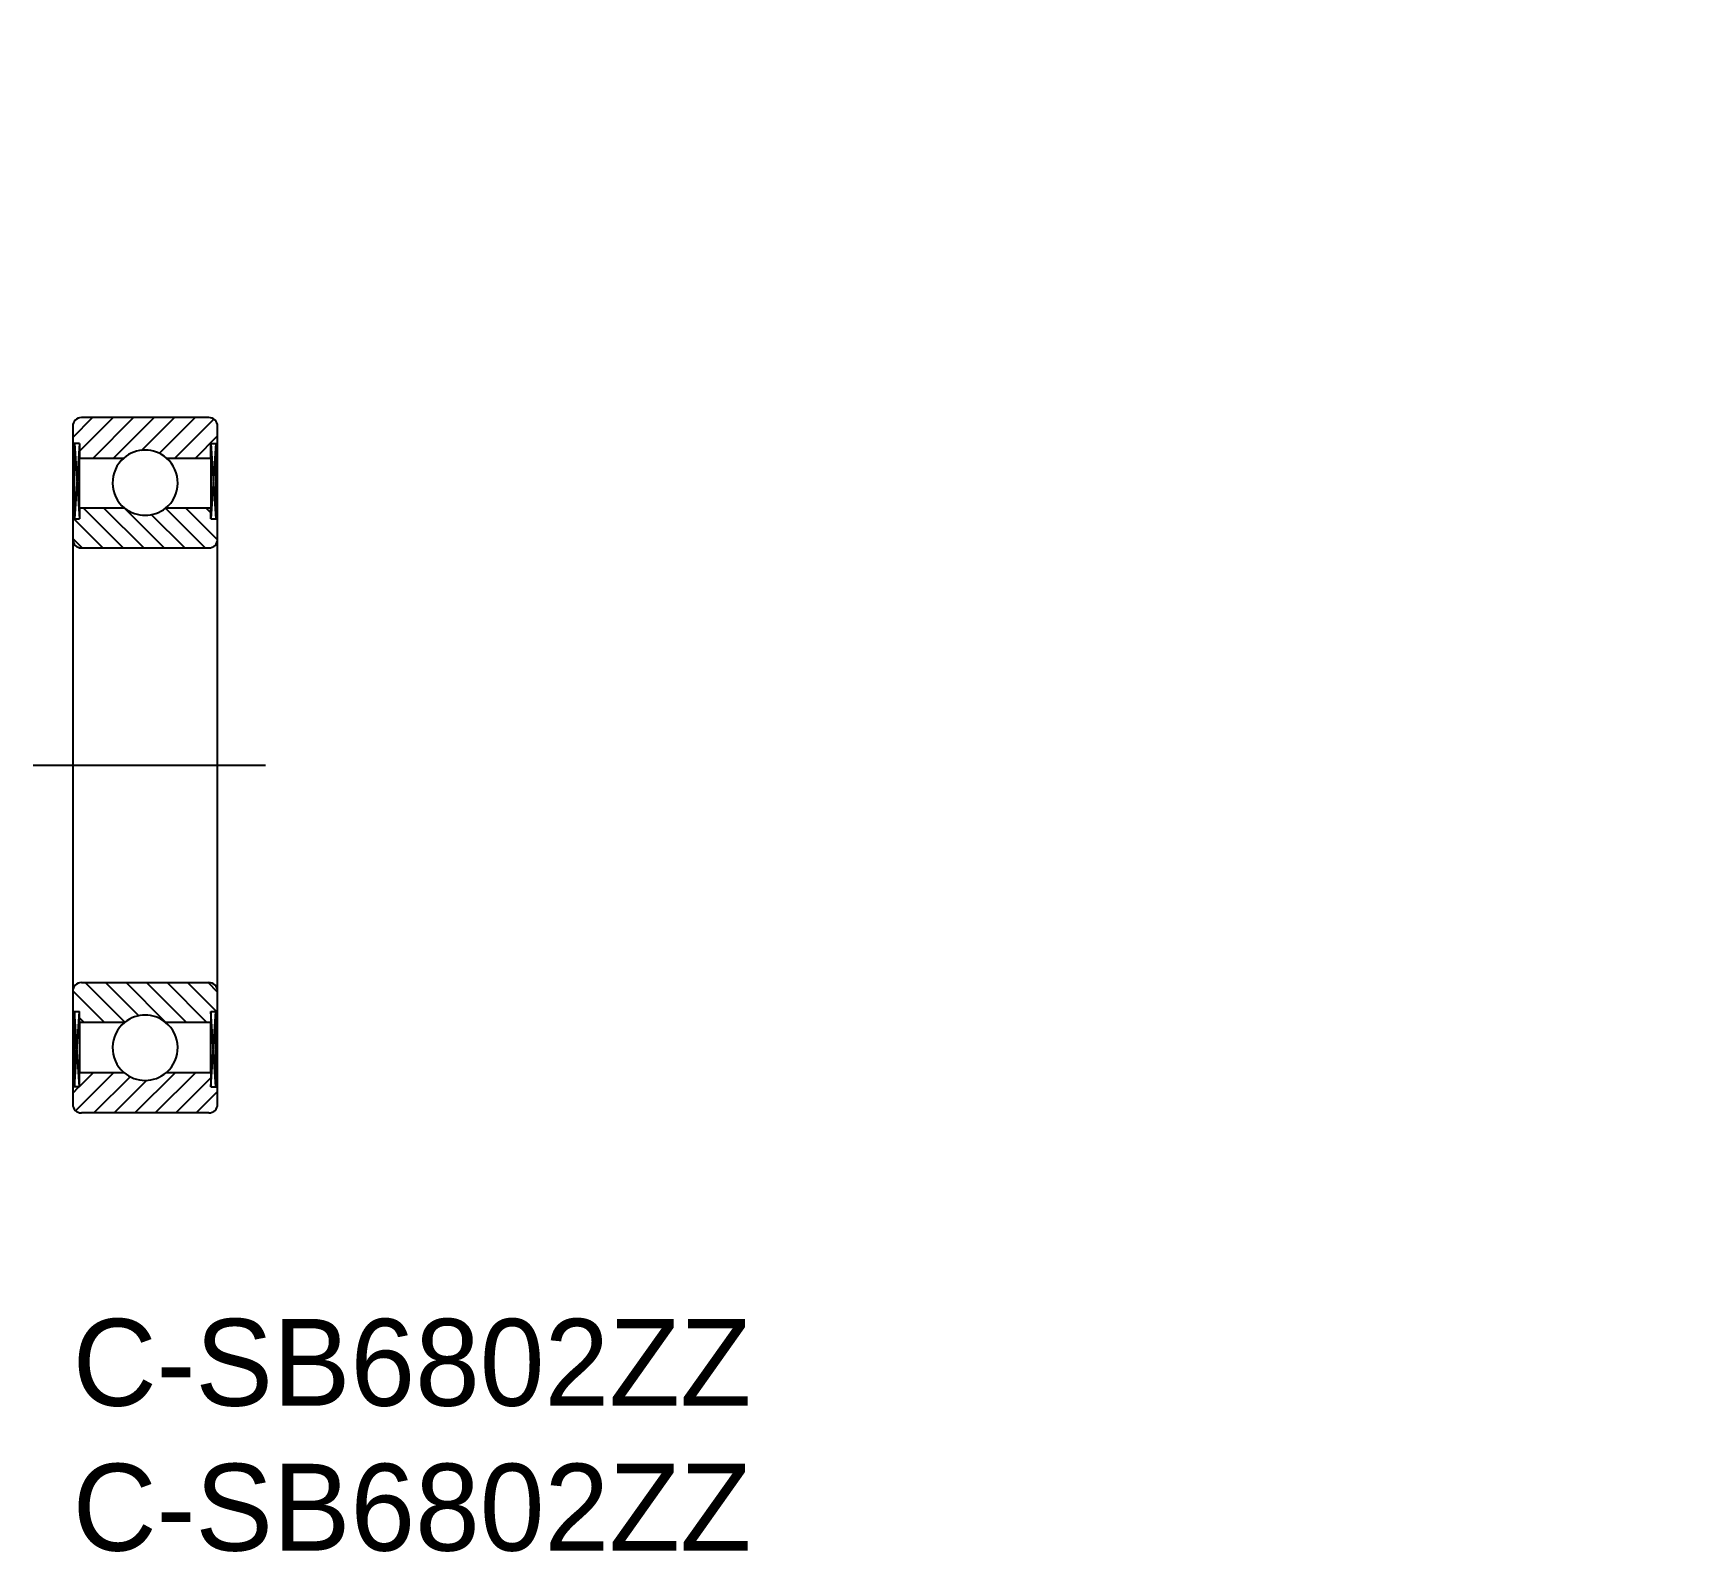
# Model space of a CAD drawing. Extents: x -1.4 to 55.7, y -8 to 44.4.
import ezdxf

# ---------------------------------------------------------------- set-up
doc = ezdxf.new("R2010")
doc.units = 0
doc.header["$PDMODE"] = 1
doc.linetypes.add('CENTER', pattern=[50.8, 31.75, -6.35, 6.35, -6.35])
doc.linetypes.add('CNS_SOLID', pattern=[0])
doc.layers.get('0').update_dxf_attribs({"linetype": 'CONTINUOUS'})
doc.layers.add('CENTER', color=1, linetype='CENTER')
doc.layers.add('VIS', color=7, linetype='CNS_SOLID')

# ---------------------------------------------------------------- blocks, each defined once
blk = doc.blocks.new('HATCHES')
at = {"layer": 'VIS', "color": 7}
for p, q in [((1.743, 7.5), (0.368, 8.875)), ((2.45, 7.5), (1.075, 8.875)), ((3.157, 7.5), (1.782, 8.875)), ((3.864, 7.5), (2.718, 8.646)), ((4.571, 7.5), (3.201, 8.87)), ((4.999, 7.779), (3.903, 8.875)), ((4.77, 8.715), (4.61, 8.875)), ((1.036, 7.5), (0.036, 8.5)), ((5, 8.485), (4.985, 8.5)), ((0.328, 7.5), (0, 7.828)), ((0.099, -11.922), (1.421, -10.6)), ((0.23, -11.084), (0.714, -10.6)), ((0.728, -12), (1.98, -10.748)), ((2.142, -12), (3.542, -10.6)), ((2.849, -12), (4.249, -10.6)), ((3.556, -12), (4.77, -10.786)), ((0, -11.314), (0.214, -11.1)), ((1.435, -12), (2.562, -10.873)), ((4.263, -12), (5, -11.263))]:
    blk.add_line(p, q, dxfattribs=at)
blk = doc.blocks.new('*X4')
at = {"layer": 'VIS', "color": 7}
for p, q in [((1.097, -8.875), (0.002, -7.78)), ((1.8, -8.871), (0.429, -7.5)), ((2.287, -8.651), (1.136, -7.5)), ((3.218, -8.875), (1.843, -7.5)), ((3.925, -8.875), (2.55, -7.5)), ((4.632, -8.875), (3.257, -7.5)), ((4.964, -8.5), (3.964, -7.5)), ((5, -7.828), (4.672, -7.5)), ((0.015, -8.5), (0, -8.485)), ((0.39, -8.875), (0.23, -8.715))]:
    blk.add_line(p, q, dxfattribs=at)
blk = doc.blocks.new('*X3')
at = {"layer": 'VIS', "color": 7}
for p, q in [((0, 11.314), (0.686, 12)), ((0.23, 10.837), (1.393, 12)), ((0.701, 10.6), (2.101, 12)), ((1.408, 10.6), (2.808, 12)), ((2.379, 10.864), (3.515, 12)), ((2.983, 10.761), (4.222, 12)), ((3.529, 10.6), (4.873, 11.944)), ((4.236, 10.6), (5, 11.364))]:
    blk.add_line(p, q, dxfattribs=at)

msp = doc.modelspace()

# ---------------------------------------------------------------- linework, layer by layer
at = {"layer": 'CENTER', "color": 1, "linetype": 'CENTER'}
msp.add_line((-1.366, 19.106), (6.653, 19.106), dxfattribs=at)
at = {"layer": 'VIS', "color": 7}
for p, q in [((4.7, 31.106), (0.3, 31.106)), ((0, 30.806), (0, 7.406)), ((5, 7.406), (5, 30.806)), ((0.23, 30.206), (0, 30.206)), ((0.058, 27.606), (0.058, 30.206)), ((0.058, 30.206), (0.23, 27.606)), ((0.23, 30.206), (0.058, 27.606)), ((0.23, 30.206), (0.23, 29.706)), ((0.23, 29.706), (1.763, 29.706)), ((0.23, 27.981), (0.23, 29.706)), ((3.237, 29.706), (4.77, 29.706)), ((4.77, 29.706), (4.77, 30.206)), ((4.77, 30.206), (5, 30.206)), ((4.77, 30.206), (4.942, 27.606)), ((4.942, 30.206), (4.77, 27.606)), ((4.77, 29.706), (4.77, 27.981)), ((4.942, 30.206), (4.942, 27.606)), ((1.793, 27.981), (0.23, 27.981)), ((0.23, 27.981), (0.23, 27.606)), ((4.77, 27.981), (3.207, 27.981)), ((4.77, 27.606), (4.77, 27.981)), ((0, 27.606), (0.23, 27.606)), ((4.77, 27.606), (5, 27.606)), ((0.3, 26.606), (4.7, 26.606)), ((0.3, 11.606), (4.7, 11.606)), ((0, 10.606), (0.23, 10.606)), ((0.058, 10.606), (0.058, 8.006)), ((0.058, 8.006), (0.23, 10.606)), ((0.23, 8.006), (0.058, 10.606)), ((0.23, 10.231), (0.23, 10.606)), ((4.77, 10.606), (4.77, 10.231)), ((4.77, 10.606), (5, 10.606)), ((4.77, 8.006), (4.942, 10.606)), ((4.942, 8.006), (4.77, 10.606)), ((4.942, 8.006), (4.942, 10.606)), ((1.793, 10.231), (0.23, 10.231)), ((0.23, 10.231), (0.23, 8.506)), ((4.77, 10.231), (3.207, 10.231)), ((4.77, 8.506), (4.77, 10.231)), ((0.23, 8.006), (0, 8.006)), ((0.23, 8.506), (1.763, 8.506)), ((0.23, 8.006), (0.23, 8.506)), ((3.237, 8.506), (4.77, 8.506)), ((4.77, 8.506), (4.77, 8.006)), ((4.77, 8.006), (5, 8.006)), ((4.7, 7.106), (0.3, 7.106))]:
    msp.add_line(p, q, dxfattribs=at)
for centre, radius, start, end in [((0.3, 30.806), 0.3, 90, 180), ((4.7, 30.806), 0.3, 0, 90), ((2.5, 28.856), 1.125, 130.9261, 231.0576), ((2.5, 28.856), 1.125, 49.0739, 130.9261), ((2.5, 28.856), 1.125, 308.9424, 49.0739), ((2.5, 28.856), 1.125, 231.0576, 308.9424), ((0.3, 26.906), 0.3, 180, 270), ((4.7, 26.906), 0.3, 270, 0), ((0.3, 11.306), 0.3, 90, 180), ((4.7, 11.306), 0.3, 0, 90), ((2.5, 9.356), 1.125, 51.0576, 128.9424), ((2.5, 9.356), 1.125, 128.9424, 229.0739), ((2.5, 9.356), 1.125, 310.9261, 51.0576), ((2.5, 9.356), 1.125, 229.0739, 310.9261), ((0.3, 7.406), 0.3, 180, 270), ((4.7, 7.406), 0.3, 270, 0)]:
    msp.add_arc(centre, radius, start, end, dxfattribs=at)
at = {"layer": 'VIS', "color": 7, "extrusion": (1, 0, 0)}
for p in [(55.733, 44.373, -0.9), (55.733, 44.043, 2.668), (55.733, 43.393, -4.346), (55.733, 42.446, 5.876), (55.403, 41.164, -1.836), (55.403, 41.164, 1.836), (55.733, 41.233, -7.205), (55.403, 39.571, -5.144), (55.403, 39.571, 5.144), (55.733, 39.798, 8.29), (43.358, 39.313, -0.874), (43.358, 38.895, 2.571), (43.358, 38.083, -4.118), (55.733, 38.187, -9.092), (43.358, 36.924, 5.427), (55.403, 36.701, -7.433), (55.403, 36.701, 7.433), (55.733, 36.456, 9.584), (43.358, 35.485, -6.42), (53.233, 34.665), (53.233, 34.665), (43.358, 33.851, 7.039), (52.903, 33.121), (52.903, 33.121), (53.133, 33.121), (55.733, 32.873, 9.584), (40.858, 32.116), (40.858, 32.116), (55.733, 31.143, -9.092), (43.358, 30.381, 7.039), (55.403, 29.542, -7.433), (55.403, 29.542, 7.433), (55.733, 29.532, 8.29), (43.358, 28.747, -6.42), (55.472, 28.494), (55.733, 28.096, -7.205), (49.666, 27.608), (55.472, 27.798, -1.679), (55.472, 27.798, 1.679), (41.317, 27.392, -0.657), (41.317, 27.392, 0.657), (43.358, 27.309, 5.427), (49.275, 26.837, 0.304), (49.666, 27.023, -1.414), (49.666, 27.023, 1.414), (55.733, 26.884, 5.876), (41.317, 26.621, -1.719), (41.317, 26.621, 1.719), (49.275, 26.629, -0.875), (55.403, 26.671, 5.144), (55.403, 26.671, -5.144), (43.358, 26.15, -4.118), (49.275, 26.239, 1.341), (53.722, 26.119), (53.722, 26.119), (55.733, 25.937, -4.346), (40.017, 25.371), (40.017, 25.371), (40.189, 25.371), (43.358, 25.337, 2.571), (48.166, 25.608), (48.166, 25.608), (55.733, 25.287, 2.668), (43.358, 24.919, -0.874), (48.125, 25.114), (48.125, 25.114), (55.403, 25.078, 1.836), (55.403, 25.078, -1.836), (55.733, 24.956, -0.9), (41.317, 24.122, 1.719), (41.317, 24.122, -1.719), (49.275, 24.515, -1.644), (49.275, 23.989, 1.341), (49.666, 24.194, 1.414), (49.666, 24.194, -1.414), (55.472, 24.439, 1.679), (55.472, 24.439, -1.679), (49.275, 23.598, -0.875), (49.666, 23.608), (55.472, 23.744), (41.317, 23.35, 0.657), (41.317, 23.35, -0.657), (49.275, 23.39, 0.304)]:
    msp.add_point(p, dxfattribs=at)
at = {"layer": 'VIS', "color": 7, "extrusion": (-1, 0, 0)}
for p in [(55.733, 44.373, -0.9), (55.733, 44.043, 2.668), (55.733, 43.393, -4.346), (55.733, 42.446, 5.876), (55.403, 41.164, -1.836), (55.403, 41.164, 1.836), (55.733, 41.233, -7.205), (55.403, 39.571, -5.144), (55.403, 39.571, 5.144), (55.733, 39.798, 8.29), (43.358, 39.313, -0.874), (43.358, 38.895, 2.571), (43.358, 38.083, -4.118), (55.733, 38.187, -9.092), (43.358, 36.924, 5.427), (55.403, 36.701, -7.433), (55.403, 36.701, 7.433), (55.733, 36.456, 9.584), (43.358, 35.485, -6.42), (43.358, 33.851, 7.039), (53.133, 33.121), (55.733, 32.873, 9.584), (55.733, 31.143, -9.092), (43.358, 30.381, 7.039), (55.403, 29.542, 7.433), (55.403, 29.542, -7.433), (55.733, 29.532, 8.29), (43.358, 28.747, -6.42), (55.733, 28.096, -7.205), (43.358, 27.309, 5.427), (55.733, 26.884, 5.876), (55.403, 26.671, 5.144), (55.403, 26.671, -5.144), (43.358, 26.15, -4.118), (55.733, 25.937, -4.346), (40.189, 25.371), (43.358, 25.337, 2.571), (55.733, 25.287, 2.668), (43.358, 24.919, -0.874), (55.403, 25.078, 1.836), (55.403, 25.078, -1.836), (55.733, 24.956, -0.9)]:
    msp.add_point(p, dxfattribs=at)
at = {"layer": 'VIS', "color": 7, "extrusion": (-1, 1e-16, 0)}
for p in [(53.233, 34.665), (52.903, 33.121), (40.858, 32.116)]:
    msp.add_point(p, dxfattribs=at)
at = {"layer": 'VIS', "color": 7, "extrusion": (-1, 0, 1e-16)}
for p in [(55.472, 28.494), (49.666, 27.608), (55.472, 27.798, -1.679), (55.472, 27.798, 1.679), (41.317, 27.392, -0.657), (41.317, 27.392, 0.657), (49.275, 26.837, 0.304), (49.666, 27.023, -1.414), (49.666, 27.023, 1.414), (41.317, 26.621, -1.719), (41.317, 26.621, 1.719), (49.275, 26.629, -0.875), (49.275, 26.239, 1.341), (41.317, 24.122, 1.719), (41.317, 24.122, -1.719), (49.275, 24.515, -1.644), (49.275, 23.989, 1.341), (49.666, 24.194, 1.414), (49.666, 24.194, -1.414), (55.472, 24.439, 1.679), (55.472, 24.439, -1.679), (49.275, 23.598, -0.875), (49.666, 23.608), (55.472, 23.744), (41.317, 23.35, 0.657), (41.317, 23.35, -0.657), (49.275, 23.39, 0.304)]:
    msp.add_point(p, dxfattribs=at)

# ---------------------------------------------------------------- block references
msp.add_blockref('HATCHES', (0, 19.106))
msp.add_blockref('HATCHES', (0, 19.106))
at = {"layer": 'VIS', "color": 7}
for name in ['*X3', '*X4']:
    msp.add_blockref(name, (0, 19.106), dxfattribs=at)

# ---------------------------------------------------------------- texts
at = {"color": 7, "linetype": 'CONTINUOUS'}
for p in [(0, -3), (0, -8)]:
    msp.add_text('C-SB6802ZZ', height=3, dxfattribs=at).set_placement(p)

doc.saveas('drawing.dxf')
